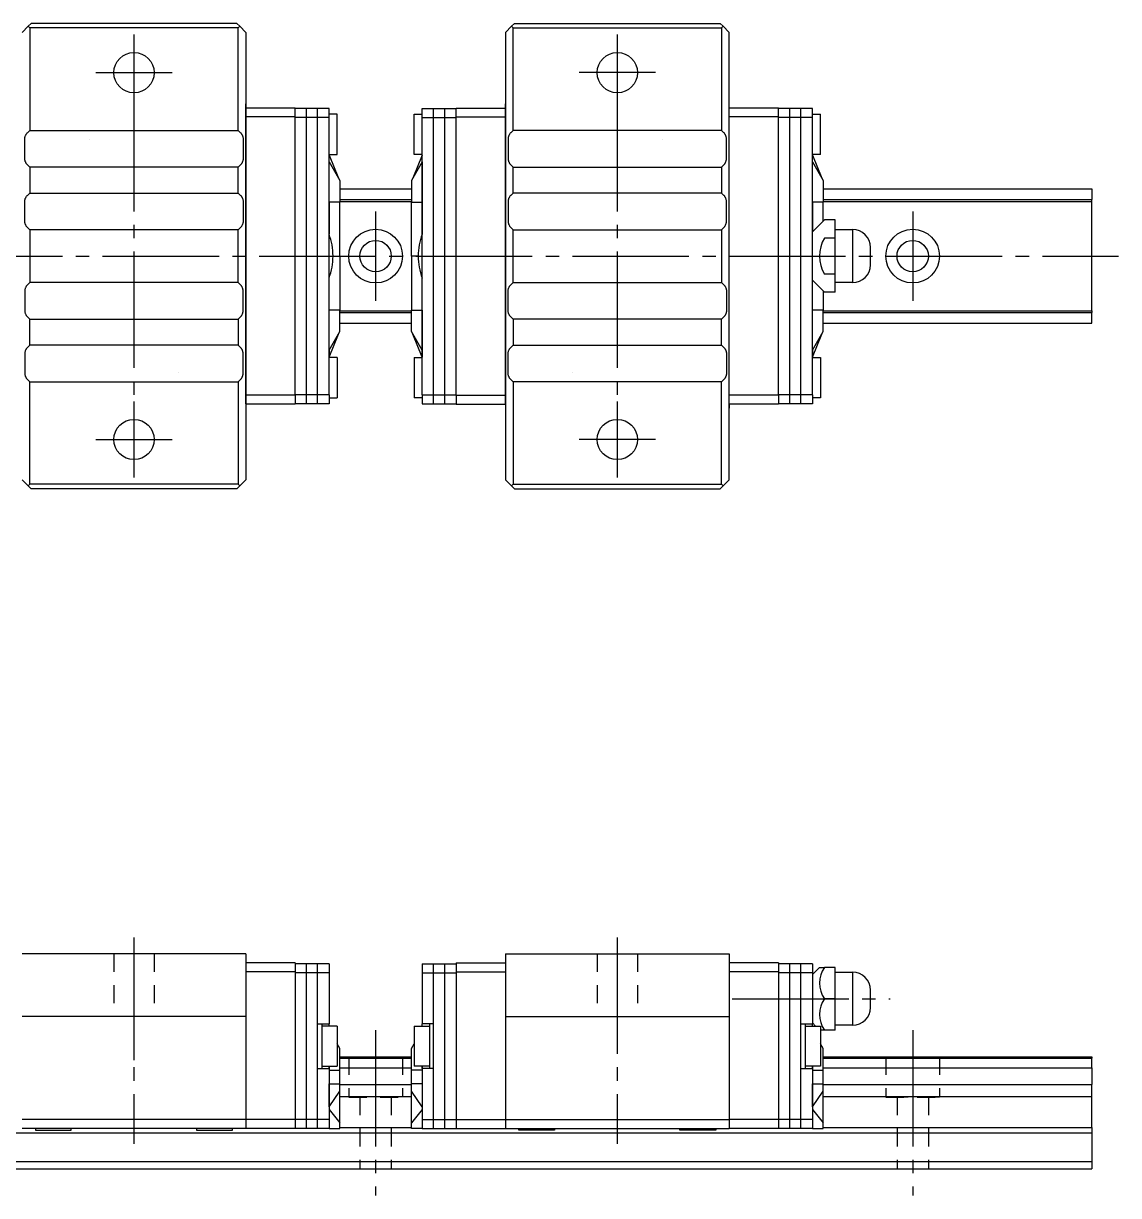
# Model space of a CAD drawing. Extents: x 212 to 455, y 310 to 465.
# Drawn here: x 332.9 to 455.2, y 334 to 465 of the extents above; entities that cross this region are included whole.
import ezdxf

# ---------------------------------------------------------------- set-up
doc = ezdxf.new("R2010")
doc.units = 0
doc.linetypes.add('CENTER', pattern=[17.5, 13, -1.5, 1.5, -1.5])
doc.linetypes.add('DASHED', pattern=[3.5, 2, -1.5])
doc.layers.get('0').update_dxf_attribs({"linetype": 'CONTINUOUS'})
doc.layers.add('CENTER', color=1, linetype='CENTER')

msp = doc.modelspace()

# ---------------------------------------------------------------- linework, layer by layer
at = {"color": 7, "linetype": 'CONTINUOUS'}
for p, q in [((333.42, 464.68), (332.74, 464)), ((333.74, 465), (333.42, 464.68)), ((333.42, 464.68), (333.59, 464.5)), ((356.89, 464.5), (333.59, 464.5)), ((333.59, 464.5), (333.59, 453.05)), ((356.74, 465), (333.74, 465)), ((357.07, 464.68), (356.74, 465)), ((356.89, 464.5), (357.07, 464.68)), ((356.89, 453.05), (356.89, 464.5)), ((357.74, 464), (357.07, 464.68)), ((357.74, 464), (357.74, 414)), ((386.74, 464), (387.42, 464.68)), ((386.74, 464), (386.74, 414)), ((387.42, 464.68), (387.74, 465)), ((387.59, 464.5), (387.42, 464.68)), ((387.59, 464.5), (410.89, 464.5)), ((387.59, 453.05), (387.59, 464.5)), ((387.74, 465), (410.74, 465)), ((410.74, 465), (411.07, 464.68)), ((411.07, 464.68), (410.89, 464.5)), ((410.89, 464.5), (410.89, 453.05)), ((411.07, 464.68), (411.74, 464)), ((411.74, 414), (411.74, 464)), ((357.74, 455.5), (357.74, 456)), ((386.74, 455.5), (386.74, 456)), ((411.74, 455.5), (411.74, 456)), ((357.74, 455.6), (357.74, 446.8)), ((363.24, 455.55), (357.74, 455.55)), ((357.74, 422.5), (357.74, 455.5)), ((363.24, 454.55), (363.24, 455.55)), ((367.04, 455.5), (363.24, 455.5)), ((364.5, 422.5), (364.5, 455.5)), ((365.76, 422.5), (365.76, 455.5)), ((367.04, 454.5), (367.04, 455.5)), ((367.94, 454.85), (367.04, 454.85)), ((367.94, 450.35), (367.94, 454.85)), ((376.54, 454.85), (377.44, 454.85)), ((376.54, 450.35), (376.54, 454.85)), ((377.44, 454.5), (377.44, 455.5)), ((377.44, 455.5), (381.24, 455.5)), ((378.72, 422.5), (378.72, 455.5)), ((379.98, 422.5), (379.98, 455.5)), ((381.24, 455.55), (386.74, 455.55)), ((381.24, 454.55), (381.24, 455.55)), ((386.74, 455.6), (386.74, 446.8)), ((386.74, 422.5), (386.74, 455.5)), ((411.74, 446.8), (411.74, 455.6)), ((417.24, 455.55), (411.74, 455.55)), ((411.74, 422.5), (411.74, 455.5)), ((417.24, 454.55), (417.24, 455.55)), ((421.04, 455.5), (417.24, 455.5)), ((418.5, 422.5), (418.5, 455.5)), ((419.76, 422.5), (419.76, 455.5)), ((421.04, 454.5), (421.04, 455.5)), ((421.04, 454.85), (421.94, 454.85)), ((421.94, 450.35), (421.94, 454.85)), ((363.24, 454.55), (357.74, 454.55)), ((363.24, 423.45), (363.24, 454.55)), ((367.04, 454.5), (363.24, 454.5)), ((367.04, 423.5), (367.04, 454.5)), ((377.44, 423.5), (377.44, 454.5)), ((377.44, 454.5), (381.24, 454.5)), ((381.24, 423.45), (381.24, 454.55)), ((381.24, 454.55), (386.74, 454.55)), ((417.24, 454.55), (411.74, 454.55)), ((417.24, 449.65), (417.24, 454.55)), ((421.04, 454.5), (417.24, 454.5)), ((421.04, 423.5), (421.04, 454.5)), ((333.04, 452.14), (333.05, 452.19)), ((333.04, 452.09), (333.04, 452.14)), ((333.04, 449.92), (333.04, 452.09)), ((333.05, 452.23), (333.06, 452.28)), ((333.05, 452.19), (333.05, 452.23)), ((333.06, 452.28), (333.07, 452.33)), ((333.07, 452.33), (333.08, 452.38)), ((333.08, 452.38), (333.1, 452.42)), ((333.1, 452.42), (333.12, 452.47)), ((333.12, 452.47), (333.14, 452.51)), ((333.14, 452.51), (333.16, 452.56)), ((333.16, 452.56), (333.18, 452.6)), ((333.18, 452.6), (333.21, 452.64)), ((333.21, 452.64), (333.24, 452.68)), ((333.24, 452.68), (333.27, 452.72)), ((333.27, 452.72), (333.3, 452.76)), ((333.3, 452.76), (333.33, 452.79)), ((333.33, 452.79), (333.59, 453.05)), ((333.59, 453.05), (356.89, 453.05)), ((356.89, 453.05), (357.15, 452.79)), ((357.15, 452.79), (357.18, 452.76)), ((357.18, 452.76), (357.21, 452.72)), ((357.21, 452.72), (357.24, 452.68)), ((357.24, 452.68), (357.27, 452.64)), ((357.27, 452.64), (357.3, 452.6)), ((357.3, 452.6), (357.32, 452.56)), ((357.32, 452.56), (357.34, 452.51)), ((357.34, 452.51), (357.36, 452.47)), ((357.36, 452.47), (357.38, 452.42)), ((357.38, 452.42), (357.4, 452.38)), ((357.4, 452.38), (357.41, 452.33)), ((357.41, 452.33), (357.42, 452.28)), ((357.42, 452.28), (357.43, 452.23)), ((357.43, 452.23), (357.44, 452.19)), ((357.44, 452.19), (357.44, 452.14)), ((357.44, 452.14), (357.44, 452.09)), ((357.44, 452.09), (357.44, 449.92)), ((387.05, 452.19), (387.04, 452.14)), ((387.04, 452.14), (387.04, 452.09)), ((387.04, 452.09), (387.04, 449.92)), ((387.06, 452.28), (387.05, 452.23)), ((387.05, 452.23), (387.05, 452.19)), ((387.07, 452.33), (387.06, 452.28)), ((387.08, 452.38), (387.07, 452.33)), ((387.1, 452.42), (387.08, 452.38)), ((387.12, 452.47), (387.1, 452.42)), ((387.14, 452.51), (387.12, 452.47)), ((387.16, 452.56), (387.14, 452.51)), ((387.18, 452.6), (387.16, 452.56)), ((387.21, 452.64), (387.18, 452.6)), ((387.24, 452.68), (387.21, 452.64)), ((387.27, 452.72), (387.24, 452.68)), ((387.3, 452.76), (387.27, 452.72)), ((387.33, 452.79), (387.3, 452.76)), ((387.59, 453.05), (387.33, 452.79)), ((410.89, 453.05), (387.59, 453.05)), ((411.15, 452.79), (410.89, 453.05)), ((411.18, 452.76), (411.15, 452.79)), ((411.21, 452.72), (411.18, 452.76)), ((411.24, 452.68), (411.21, 452.72)), ((411.27, 452.64), (411.24, 452.68)), ((411.3, 452.6), (411.27, 452.64)), ((411.32, 452.56), (411.3, 452.6)), ((411.34, 452.51), (411.32, 452.56)), ((411.36, 452.47), (411.34, 452.51)), ((411.38, 452.42), (411.36, 452.47)), ((411.4, 452.38), (411.38, 452.42)), ((411.41, 452.33), (411.4, 452.38)), ((411.42, 452.28), (411.41, 452.33)), ((411.43, 452.23), (411.42, 452.28)), ((411.44, 452.19), (411.43, 452.23)), ((411.44, 452.14), (411.44, 452.19)), ((411.44, 452.09), (411.44, 452.14)), ((411.44, 449.92), (411.44, 452.09)), ((333.04, 449.87), (333.04, 449.92)), ((333.05, 449.82), (333.04, 449.87)), ((333.05, 449.77), (333.05, 449.82)), ((333.06, 449.72), (333.05, 449.77)), ((333.07, 449.67), (333.06, 449.72)), ((333.08, 449.63), (333.07, 449.67)), ((333.1, 449.58), (333.08, 449.63)), ((333.12, 449.53), (333.1, 449.58)), ((333.14, 449.49), (333.12, 449.53)), ((333.16, 449.44), (333.14, 449.49)), ((333.18, 449.4), (333.16, 449.44)), ((333.21, 449.36), (333.18, 449.4)), ((333.24, 449.32), (333.21, 449.36)), ((357.27, 449.36), (357.24, 449.32)), ((357.3, 449.4), (357.27, 449.36)), ((357.32, 449.44), (357.3, 449.4)), ((357.34, 449.49), (357.32, 449.44)), ((357.36, 449.53), (357.34, 449.49)), ((357.38, 449.58), (357.36, 449.53)), ((357.4, 449.63), (357.38, 449.58)), ((357.41, 449.67), (357.4, 449.63)), ((357.42, 449.72), (357.41, 449.67)), ((357.43, 449.77), (357.42, 449.72)), ((357.44, 449.82), (357.43, 449.77)), ((357.44, 449.92), (357.44, 449.87)), ((357.44, 449.87), (357.44, 449.82)), ((367.04, 450.35), (367.94, 450.35)), ((367.04, 450.29), (368.08, 447.71)), ((367.04, 449.53), (367.04, 450.29)), ((367.04, 450.29), (367.04, 450.29)), ((367.04, 449.53), (368.24, 447.43)), ((367.04, 449.53), (367.04, 449.53)), ((377.44, 449.53), (376.24, 447.43)), ((377.44, 450.29), (376.4, 447.71)), ((377.44, 450.35), (376.54, 450.35)), ((377.44, 449.53), (377.44, 450.29)), ((377.44, 450.29), (377.44, 450.29)), ((377.44, 449.53), (377.44, 449.53)), ((387.04, 449.92), (387.04, 449.87)), ((387.04, 449.87), (387.05, 449.82)), ((387.05, 449.82), (387.05, 449.77)), ((387.05, 449.77), (387.06, 449.72)), ((387.06, 449.72), (387.07, 449.67)), ((387.07, 449.67), (387.08, 449.63)), ((387.08, 449.63), (387.1, 449.58)), ((387.1, 449.58), (387.12, 449.53)), ((387.12, 449.53), (387.14, 449.49)), ((387.14, 449.49), (387.16, 449.44)), ((387.16, 449.44), (387.18, 449.4)), ((387.18, 449.4), (387.21, 449.36)), ((387.21, 449.36), (387.24, 449.32)), ((411.24, 449.32), (411.27, 449.36)), ((411.27, 449.36), (411.3, 449.4)), ((411.3, 449.4), (411.32, 449.44)), ((411.32, 449.44), (411.34, 449.49)), ((411.34, 449.49), (411.36, 449.53)), ((411.36, 449.53), (411.38, 449.58)), ((411.38, 449.58), (411.4, 449.63)), ((411.4, 449.63), (411.41, 449.67)), ((411.41, 449.67), (411.42, 449.72)), ((411.42, 449.72), (411.43, 449.77)), ((411.43, 449.77), (411.44, 449.82)), ((411.44, 449.87), (411.44, 449.92)), ((411.44, 449.82), (411.44, 449.87)), ((417.24, 448.47), (417.24, 449.65)), ((417.24, 448.47), (417.24, 449.65)), ((421.94, 450.35), (421.04, 450.35)), ((421.04, 450.29), (422.08, 447.71)), ((421.04, 450.29), (422.08, 447.71)), ((421.04, 450.29), (421.04, 450.29)), ((421.04, 449.53), (421.04, 450.29)), ((421.04, 449.53), (421.04, 450.29)), ((421.04, 450.29), (421.04, 450.29)), ((421.04, 449.53), (422.24, 447.43)), ((421.04, 449.53), (422.24, 447.43)), ((421.04, 449.53), (421.04, 449.53)), ((421.04, 449.53), (421.04, 449.53)), ((333.27, 449.28), (333.24, 449.32)), ((333.3, 449.24), (333.27, 449.28)), ((333.33, 449.21), (333.3, 449.24)), ((333.59, 448.95), (333.33, 449.21)), ((333.59, 448.95), (333.59, 446.05)), ((356.89, 448.95), (333.59, 448.95)), ((357.15, 449.21), (356.89, 448.95)), ((356.89, 446.05), (356.89, 448.95)), ((357.18, 449.24), (357.15, 449.21)), ((357.21, 449.28), (357.18, 449.24)), ((357.24, 449.32), (357.21, 449.28)), ((387.24, 449.32), (387.27, 449.28)), ((387.27, 449.28), (387.3, 449.24)), ((387.3, 449.24), (387.33, 449.21)), ((387.33, 449.21), (387.59, 448.95)), ((387.59, 448.95), (410.89, 448.95)), ((387.59, 446.05), (387.59, 448.95)), ((410.89, 448.95), (411.15, 449.21)), ((410.89, 448.95), (410.89, 446.05)), ((411.15, 449.21), (411.18, 449.24)), ((411.18, 449.24), (411.21, 449.28)), ((411.21, 449.28), (411.24, 449.32)), ((417.24, 423.45), (417.24, 448.47)), ((357.74, 446.8), (357.74, 422.4)), ((368.24, 447.43), (368.24, 445.03)), ((376.24, 447.43), (376.24, 445.03)), ((386.74, 446.8), (386.74, 422.4)), ((411.74, 431.2), (411.74, 446.8)), ((422.24, 447.43), (422.24, 445.03)), ((422.24, 447.43), (422.24, 445.03)), ((333.08, 445.38), (333.1, 445.42)), ((333.1, 445.42), (333.12, 445.47)), ((333.12, 445.47), (333.14, 445.51)), ((333.14, 445.51), (333.16, 445.56)), ((333.16, 445.56), (333.18, 445.6)), ((333.18, 445.6), (333.21, 445.64)), ((333.21, 445.64), (333.24, 445.68)), ((333.24, 445.68), (333.27, 445.72)), ((333.27, 445.72), (333.3, 445.76)), ((333.3, 445.76), (333.33, 445.79)), ((333.33, 445.79), (333.59, 446.05)), ((333.59, 446.05), (356.89, 446.05)), ((356.89, 446.05), (357.15, 445.79)), ((357.15, 445.79), (357.18, 445.76)), ((357.18, 445.76), (357.21, 445.72)), ((357.21, 445.72), (357.24, 445.68)), ((357.24, 445.68), (357.27, 445.64)), ((357.27, 445.64), (357.3, 445.6)), ((357.3, 445.6), (357.32, 445.56)), ((357.32, 445.56), (357.34, 445.51)), ((357.34, 445.51), (357.36, 445.47)), ((357.36, 445.47), (357.38, 445.42)), ((357.38, 445.42), (357.4, 445.38)), ((368.24, 446.5), (376.24, 446.5)), ((387.1, 445.42), (387.08, 445.38)), ((387.12, 445.47), (387.1, 445.42)), ((387.14, 445.51), (387.12, 445.47)), ((387.16, 445.56), (387.14, 445.51)), ((387.18, 445.6), (387.16, 445.56)), ((387.21, 445.64), (387.18, 445.6)), ((387.24, 445.68), (387.21, 445.64)), ((387.27, 445.72), (387.24, 445.68)), ((387.3, 445.76), (387.27, 445.72)), ((387.33, 445.79), (387.3, 445.76)), ((387.59, 446.05), (387.33, 445.79)), ((410.89, 446.05), (387.59, 446.05)), ((411.15, 445.79), (410.89, 446.05)), ((411.18, 445.76), (411.15, 445.79)), ((411.21, 445.72), (411.18, 445.76)), ((411.24, 445.68), (411.21, 445.72)), ((411.27, 445.64), (411.24, 445.68)), ((411.3, 445.6), (411.27, 445.64)), ((411.32, 445.56), (411.3, 445.6)), ((411.34, 445.51), (411.32, 445.56)), ((411.36, 445.47), (411.34, 445.51)), ((411.38, 445.42), (411.36, 445.47)), ((411.4, 445.38), (411.38, 445.42)), ((422.24, 446.5), (452.24, 446.5)), ((452.24, 446.5), (452.24, 445.33)), ((333.04, 445.14), (333.05, 445.19)), ((333.04, 445.09), (333.04, 445.14)), ((333.04, 442.92), (333.04, 445.09)), ((333.05, 445.23), (333.06, 445.28)), ((333.05, 445.19), (333.05, 445.23)), ((333.06, 445.28), (333.07, 445.33)), ((333.07, 445.33), (333.08, 445.38)), ((357.4, 445.38), (357.41, 445.33)), ((357.41, 445.33), (357.42, 445.28)), ((357.42, 445.28), (357.43, 445.23)), ((357.43, 445.23), (357.44, 445.19)), ((357.44, 445.19), (357.44, 445.14)), ((357.44, 445.14), (357.44, 445.09)), ((357.44, 445.09), (357.44, 442.92)), ((368.24, 445.03), (367.04, 445.03)), ((367.04, 445.03), (367.04, 442.5)), ((367.04, 445.03), (367.04, 445.03)), ((368.24, 445.33), (376.24, 445.33)), ((368.24, 445.1), (376.24, 445.1)), ((368.24, 439), (368.24, 445.03)), ((376.24, 445.03), (377.44, 445.03)), ((376.24, 439), (376.24, 445.03)), ((377.44, 445.03), (377.44, 442.5)), ((377.44, 445.03), (377.44, 445.03)), ((387.05, 445.19), (387.04, 445.14)), ((387.04, 445.14), (387.04, 445.09)), ((387.04, 445.09), (387.04, 442.92)), ((387.06, 445.28), (387.05, 445.23)), ((387.05, 445.23), (387.05, 445.19)), ((387.07, 445.33), (387.06, 445.28)), ((387.08, 445.38), (387.07, 445.33)), ((411.41, 445.33), (411.4, 445.38)), ((411.42, 445.28), (411.41, 445.33)), ((411.43, 445.23), (411.42, 445.28)), ((411.44, 445.19), (411.43, 445.23)), ((411.44, 445.14), (411.44, 445.19)), ((411.44, 445.09), (411.44, 445.14)), ((411.44, 442.92), (411.44, 445.09)), ((421.04, 445.03), (421.04, 445.03)), ((421.04, 445.03), (421.04, 442.5)), ((422.24, 445.03), (421.04, 445.03)), ((421.04, 445.03), (421.04, 442.5)), ((422.24, 445.03), (421.04, 445.03)), ((421.04, 445.03), (421.04, 445.03)), ((422.24, 445.33), (452.24, 445.33)), ((422.24, 445.1), (452.24, 445.1)), ((422.24, 442.9), (422.24, 445.03)), ((422.24, 442.9), (422.24, 445.03)), ((452.24, 445.1), (452.24, 445.33)), ((452.24, 432.9), (452.24, 445.1)), ((333.04, 442.87), (333.04, 442.92)), ((333.05, 442.82), (333.04, 442.87)), ((333.05, 442.77), (333.05, 442.82)), ((357.44, 442.82), (357.43, 442.77)), ((357.44, 442.92), (357.44, 442.87)), ((357.44, 442.87), (357.44, 442.82)), ((387.04, 442.92), (387.04, 442.87)), ((387.04, 442.87), (387.05, 442.82)), ((387.05, 442.82), (387.05, 442.77)), ((411.43, 442.77), (411.44, 442.82)), ((411.44, 442.87), (411.44, 442.92)), ((411.44, 442.82), (411.44, 442.87)), ((421.04, 441.7), (422.38, 443.04)), ((423.59, 443.04), (422.38, 443.04)), ((423.59, 441.02), (423.59, 443.04)), ((333.06, 442.72), (333.05, 442.77)), ((333.07, 442.67), (333.06, 442.72)), ((333.08, 442.63), (333.07, 442.67)), ((333.1, 442.58), (333.08, 442.63)), ((333.12, 442.53), (333.1, 442.58)), ((333.14, 442.49), (333.12, 442.53)), ((333.16, 442.44), (333.14, 442.49)), ((333.18, 442.4), (333.16, 442.44)), ((333.21, 442.36), (333.18, 442.4)), ((333.24, 442.32), (333.21, 442.36)), ((333.27, 442.28), (333.24, 442.32)), ((333.3, 442.24), (333.27, 442.28)), ((333.33, 442.21), (333.3, 442.24)), ((333.59, 441.95), (333.33, 442.21)), ((356.89, 441.95), (333.59, 441.95)), ((333.59, 441.95), (333.59, 436.05)), ((357.15, 442.21), (356.89, 441.95)), ((356.89, 436.05), (356.89, 441.95)), ((357.18, 442.24), (357.15, 442.21)), ((357.21, 442.28), (357.18, 442.24)), ((357.24, 442.32), (357.21, 442.28)), ((357.27, 442.36), (357.24, 442.32)), ((357.3, 442.4), (357.27, 442.36)), ((357.32, 442.44), (357.3, 442.4)), ((357.34, 442.49), (357.32, 442.44)), ((357.36, 442.53), (357.34, 442.49)), ((357.38, 442.58), (357.36, 442.53)), ((357.4, 442.63), (357.38, 442.58)), ((357.41, 442.67), (357.4, 442.63)), ((357.42, 442.72), (357.41, 442.67)), ((357.43, 442.77), (357.42, 442.72)), ((367.04, 442.5), (367.04, 441.46)), ((377.44, 442.5), (377.44, 441.46)), ((387.05, 442.77), (387.06, 442.72)), ((387.06, 442.72), (387.07, 442.67)), ((387.07, 442.67), (387.08, 442.63)), ((387.08, 442.63), (387.1, 442.58)), ((387.1, 442.58), (387.12, 442.53)), ((387.12, 442.53), (387.14, 442.49)), ((387.14, 442.49), (387.16, 442.44)), ((387.16, 442.44), (387.18, 442.4)), ((387.18, 442.4), (387.21, 442.36)), ((387.21, 442.36), (387.24, 442.32)), ((387.24, 442.32), (387.27, 442.28)), ((387.27, 442.28), (387.3, 442.24)), ((387.3, 442.24), (387.33, 442.21)), ((387.33, 442.21), (387.59, 441.95)), ((387.59, 441.95), (410.89, 441.95)), ((387.59, 436.05), (387.59, 441.95)), ((410.89, 441.95), (411.15, 442.21)), ((410.89, 441.95), (410.89, 436.05)), ((411.15, 442.21), (411.18, 442.24)), ((411.18, 442.24), (411.21, 442.28)), ((411.21, 442.28), (411.24, 442.32)), ((411.24, 442.32), (411.27, 442.36)), ((411.27, 442.36), (411.3, 442.4)), ((411.3, 442.4), (411.32, 442.44)), ((411.32, 442.44), (411.34, 442.49)), ((411.34, 442.49), (411.36, 442.53)), ((411.36, 442.53), (411.38, 442.58)), ((411.38, 442.58), (411.4, 442.63)), ((411.4, 442.63), (411.41, 442.67)), ((411.41, 442.67), (411.42, 442.72)), ((411.42, 442.72), (411.43, 442.77)), ((421.04, 442.5), (421.04, 441.7)), ((421.04, 442.5), (421.04, 441.7)), ((423.59, 441.97), (425.52, 441.97)), ((425.52, 441.97), (425.52, 436.03)), ((333.59, 441.04), (333.59, 436.96)), ((356.89, 436.96), (356.89, 441.04)), ((367.04, 441.46), (367.04, 441.46)), ((377.44, 441.46), (377.44, 441.46)), ((387.59, 436.96), (387.59, 441.04)), ((410.89, 441.04), (410.89, 436.96)), ((423.59, 441.02), (422.38, 441.02)), ((423.59, 436.98), (423.59, 441.02)), ((367.49, 439), (368.24, 439)), ((368.24, 439), (368.24, 432.97)), ((376.24, 439), (376.24, 432.97)), ((377, 439), (376.24, 439)), ((427.52, 438.03), (427.52, 439.97)), ((367.04, 435.51), (367.04, 436.55)), ((367.04, 436.55), (367.04, 436.55)), ((377.44, 435.51), (377.44, 436.55)), ((377.44, 436.55), (377.44, 436.55)), ((421.04, 435.51), (421.04, 436.3)), ((422.38, 434.96), (421.04, 436.3)), ((423.59, 436.98), (422.38, 436.98)), ((423.59, 434.96), (423.59, 436.98)), ((333.05, 435.19), (333.04, 435.14)), ((333.04, 435.14), (333.04, 435.09)), ((333.04, 435.09), (333.04, 432.92)), ((333.06, 435.28), (333.05, 435.23)), ((333.05, 435.23), (333.05, 435.19)), ((333.07, 435.33), (333.06, 435.28)), ((333.08, 435.38), (333.07, 435.33)), ((333.1, 435.42), (333.08, 435.38)), ((333.12, 435.47), (333.1, 435.42)), ((333.14, 435.51), (333.12, 435.47)), ((333.16, 435.56), (333.14, 435.51)), ((333.18, 435.6), (333.16, 435.56)), ((333.21, 435.64), (333.18, 435.6)), ((333.24, 435.68), (333.21, 435.64)), ((333.27, 435.72), (333.24, 435.68)), ((333.3, 435.76), (333.27, 435.72)), ((333.33, 435.79), (333.3, 435.76)), ((333.59, 436.05), (333.33, 435.79)), ((356.89, 436.05), (333.59, 436.05)), ((357.15, 435.79), (356.89, 436.05)), ((357.18, 435.76), (357.15, 435.79)), ((357.21, 435.72), (357.18, 435.76)), ((357.24, 435.68), (357.21, 435.72)), ((357.27, 435.64), (357.24, 435.68)), ((357.3, 435.6), (357.27, 435.64)), ((357.32, 435.56), (357.3, 435.6)), ((357.34, 435.51), (357.32, 435.56)), ((357.36, 435.47), (357.34, 435.51)), ((357.38, 435.42), (357.36, 435.47)), ((357.4, 435.38), (357.38, 435.42)), ((357.41, 435.33), (357.4, 435.38)), ((357.42, 435.28), (357.41, 435.33)), ((357.43, 435.23), (357.42, 435.28)), ((357.44, 435.19), (357.43, 435.23)), ((357.44, 435.14), (357.44, 435.19)), ((357.44, 435.09), (357.44, 435.14)), ((357.44, 432.92), (357.44, 435.09)), ((367.04, 432.97), (367.04, 435.51)), ((377.44, 432.97), (377.44, 435.51)), ((387.04, 435.14), (387.05, 435.19)), ((387.04, 435.09), (387.04, 435.14)), ((387.04, 432.92), (387.04, 435.09)), ((387.05, 435.23), (387.06, 435.28)), ((387.05, 435.19), (387.05, 435.23)), ((387.06, 435.28), (387.07, 435.33)), ((387.07, 435.33), (387.08, 435.38)), ((387.08, 435.38), (387.1, 435.42)), ((387.1, 435.42), (387.12, 435.47)), ((387.12, 435.47), (387.14, 435.51)), ((387.14, 435.51), (387.16, 435.56)), ((387.16, 435.56), (387.18, 435.6)), ((387.18, 435.6), (387.21, 435.64)), ((387.21, 435.64), (387.24, 435.68)), ((387.24, 435.68), (387.27, 435.72)), ((387.27, 435.72), (387.3, 435.76)), ((387.3, 435.76), (387.33, 435.79)), ((387.33, 435.79), (387.59, 436.05)), ((387.59, 436.05), (410.89, 436.05)), ((410.89, 436.05), (411.15, 435.79)), ((411.15, 435.79), (411.18, 435.76)), ((411.18, 435.76), (411.21, 435.72)), ((411.21, 435.72), (411.24, 435.68)), ((411.24, 435.68), (411.27, 435.64)), ((411.27, 435.64), (411.3, 435.6)), ((411.3, 435.6), (411.32, 435.56)), ((411.32, 435.56), (411.34, 435.51)), ((411.34, 435.51), (411.36, 435.47)), ((411.36, 435.47), (411.38, 435.42)), ((411.38, 435.42), (411.4, 435.38)), ((411.4, 435.38), (411.41, 435.33)), ((411.41, 435.33), (411.42, 435.28)), ((411.42, 435.28), (411.43, 435.23)), ((411.43, 435.23), (411.44, 435.19)), ((411.44, 435.19), (411.44, 435.14)), ((411.44, 435.14), (411.44, 435.09)), ((411.44, 435.09), (411.44, 432.92)), ((421.04, 432.97), (421.04, 435.51)), ((422.24, 435.1), (422.24, 432.97)), ((423.59, 434.96), (422.38, 434.96)), ((425.52, 436.03), (423.59, 436.03)), ((333.04, 432.92), (333.04, 432.87)), ((333.04, 432.87), (333.05, 432.82)), ((333.05, 432.82), (333.05, 432.77)), ((333.05, 432.77), (333.06, 432.72)), ((333.06, 432.72), (333.07, 432.67)), ((333.07, 432.67), (333.08, 432.63)), ((333.08, 432.63), (333.1, 432.58)), ((333.1, 432.58), (333.12, 432.53)), ((333.12, 432.53), (333.14, 432.49)), ((333.14, 432.49), (333.16, 432.44)), ((333.16, 432.44), (333.18, 432.4)), ((333.18, 432.4), (333.21, 432.36)), ((333.21, 432.36), (333.24, 432.32)), ((333.24, 432.32), (333.27, 432.28)), ((357.21, 432.28), (357.24, 432.32)), ((357.24, 432.32), (357.27, 432.36)), ((357.27, 432.36), (357.3, 432.4)), ((357.3, 432.4), (357.32, 432.44)), ((357.32, 432.44), (357.34, 432.49)), ((357.34, 432.49), (357.36, 432.53)), ((357.36, 432.53), (357.38, 432.58)), ((357.38, 432.58), (357.4, 432.63)), ((357.4, 432.63), (357.41, 432.67)), ((357.41, 432.67), (357.42, 432.72)), ((357.42, 432.72), (357.43, 432.77)), ((357.43, 432.77), (357.44, 432.82)), ((357.44, 432.87), (357.44, 432.92)), ((357.44, 432.82), (357.44, 432.87)), ((368.24, 432.97), (367.04, 432.97)), ((367.04, 432.97), (367.04, 432.97)), ((368.24, 430.57), (368.24, 432.97)), ((368.24, 432.9), (376.24, 432.9)), ((368.24, 432.68), (376.24, 432.68)), ((376.24, 432.97), (377.44, 432.97)), ((376.24, 430.57), (376.24, 432.97)), ((377.44, 432.97), (377.44, 432.97)), ((387.04, 432.87), (387.04, 432.92)), ((387.05, 432.82), (387.04, 432.87)), ((387.05, 432.77), (387.05, 432.82)), ((387.06, 432.72), (387.05, 432.77)), ((387.07, 432.67), (387.06, 432.72)), ((387.08, 432.63), (387.07, 432.67)), ((387.1, 432.58), (387.08, 432.63)), ((387.12, 432.53), (387.1, 432.58)), ((387.14, 432.49), (387.12, 432.53)), ((387.16, 432.44), (387.14, 432.49)), ((387.18, 432.4), (387.16, 432.44)), ((387.21, 432.36), (387.18, 432.4)), ((387.24, 432.32), (387.21, 432.36)), ((387.27, 432.28), (387.24, 432.32)), ((411.24, 432.32), (411.21, 432.28)), ((411.27, 432.36), (411.24, 432.32)), ((411.3, 432.4), (411.27, 432.36)), ((411.32, 432.44), (411.3, 432.4)), ((411.34, 432.49), (411.32, 432.44)), ((411.36, 432.53), (411.34, 432.49)), ((411.38, 432.58), (411.36, 432.53)), ((411.4, 432.63), (411.38, 432.58)), ((411.41, 432.67), (411.4, 432.63)), ((411.42, 432.72), (411.41, 432.67)), ((411.43, 432.77), (411.42, 432.72)), ((411.44, 432.82), (411.43, 432.77)), ((411.44, 432.92), (411.44, 432.87)), ((411.44, 432.87), (411.44, 432.82)), ((422.24, 432.97), (421.04, 432.97)), ((421.04, 432.97), (421.04, 432.97)), ((422.24, 430.57), (422.24, 432.97)), ((422.24, 432.9), (452.24, 432.9)), ((422.24, 432.68), (452.24, 432.68)), ((452.24, 432.9), (452.24, 432.68)), ((452.24, 431.5), (452.24, 432.68)), ((333.27, 432.28), (333.3, 432.24)), ((333.3, 432.24), (333.33, 432.21)), ((333.33, 432.21), (333.59, 431.95)), ((333.59, 429.05), (333.59, 431.95)), ((333.59, 431.95), (356.89, 431.95)), ((356.89, 431.95), (357.15, 432.21)), ((356.89, 431.95), (356.89, 429.05)), ((357.15, 432.21), (357.18, 432.24)), ((357.18, 432.24), (357.21, 432.28)), ((368.24, 431.5), (376.24, 431.5)), ((387.3, 432.24), (387.27, 432.28)), ((387.33, 432.21), (387.3, 432.24)), ((387.59, 431.95), (387.33, 432.21)), ((410.89, 431.95), (387.59, 431.95)), ((387.59, 431.95), (387.59, 429.05)), ((411.15, 432.21), (410.89, 431.95)), ((410.89, 429.05), (410.89, 431.95)), ((411.18, 432.24), (411.15, 432.21)), ((411.21, 432.28), (411.18, 432.24)), ((411.74, 422.4), (411.74, 431.2)), ((422.24, 431.5), (452.24, 431.5)), ((367.04, 428.47), (368.24, 430.57)), ((367.04, 427.72), (368.08, 430.29)), ((377.44, 428.47), (376.24, 430.57)), ((377.44, 427.72), (376.4, 430.29)), ((421.04, 428.47), (422.24, 430.57)), ((421.04, 427.72), (422.08, 430.29)), ((333.08, 428.38), (333.07, 428.33)), ((333.1, 428.42), (333.08, 428.38)), ((333.12, 428.47), (333.1, 428.42)), ((333.14, 428.51), (333.12, 428.47)), ((333.16, 428.56), (333.14, 428.51)), ((333.18, 428.6), (333.16, 428.56)), ((333.21, 428.64), (333.18, 428.6)), ((333.24, 428.68), (333.21, 428.64)), ((333.27, 428.72), (333.24, 428.68)), ((333.3, 428.76), (333.27, 428.72)), ((333.33, 428.79), (333.3, 428.76)), ((333.59, 429.05), (333.33, 428.79)), ((356.89, 429.05), (333.59, 429.05)), ((357.15, 428.79), (356.89, 429.05)), ((357.18, 428.76), (357.15, 428.79)), ((357.21, 428.72), (357.18, 428.76)), ((357.24, 428.68), (357.21, 428.72)), ((357.27, 428.64), (357.24, 428.68)), ((357.3, 428.6), (357.27, 428.64)), ((357.32, 428.56), (357.3, 428.6)), ((357.34, 428.51), (357.32, 428.56)), ((357.36, 428.47), (357.34, 428.51)), ((357.38, 428.42), (357.36, 428.47)), ((357.4, 428.38), (357.38, 428.42)), ((357.41, 428.33), (357.4, 428.38)), ((367.04, 428.47), (367.04, 427.72)), ((367.04, 428.47), (367.04, 428.47)), ((377.44, 428.47), (377.44, 427.72)), ((377.44, 428.47), (377.44, 428.47)), ((387.07, 428.33), (387.08, 428.38)), ((387.08, 428.38), (387.1, 428.42)), ((387.1, 428.42), (387.12, 428.47)), ((387.12, 428.47), (387.14, 428.51)), ((387.14, 428.51), (387.16, 428.56)), ((387.16, 428.56), (387.18, 428.6)), ((387.18, 428.6), (387.21, 428.64)), ((387.21, 428.64), (387.24, 428.68)), ((387.24, 428.68), (387.27, 428.72)), ((387.27, 428.72), (387.3, 428.76)), ((387.3, 428.76), (387.33, 428.79)), ((387.33, 428.79), (387.59, 429.05)), ((387.59, 429.05), (410.89, 429.05)), ((410.89, 429.05), (411.15, 428.79)), ((411.15, 428.79), (411.18, 428.76)), ((411.18, 428.76), (411.21, 428.72)), ((411.21, 428.72), (411.24, 428.68)), ((411.24, 428.68), (411.27, 428.64)), ((411.27, 428.64), (411.3, 428.6)), ((411.3, 428.6), (411.32, 428.56)), ((411.32, 428.56), (411.34, 428.51)), ((411.34, 428.51), (411.36, 428.47)), ((411.36, 428.47), (411.38, 428.42)), ((411.38, 428.42), (411.4, 428.38)), ((411.4, 428.38), (411.41, 428.33)), ((421.04, 428.47), (421.04, 427.72)), ((421.04, 428.47), (421.04, 428.47)), ((333.05, 428.19), (333.04, 428.14)), ((333.04, 428.14), (333.04, 428.09)), ((333.04, 428.09), (333.04, 425.92)), ((333.06, 428.28), (333.05, 428.23)), ((333.05, 428.23), (333.05, 428.19)), ((333.07, 428.33), (333.06, 428.28)), ((357.42, 428.28), (357.41, 428.33)), ((357.43, 428.23), (357.42, 428.28)), ((357.44, 428.19), (357.43, 428.23)), ((357.44, 428.14), (357.44, 428.19)), ((357.44, 428.09), (357.44, 428.14)), ((357.44, 425.92), (357.44, 428.09)), ((367.04, 427.72), (367.04, 427.72)), ((367.94, 427.65), (367.04, 427.65)), ((367.94, 427.65), (367.94, 423.15)), ((376.54, 427.65), (376.54, 423.15)), ((376.54, 427.65), (377.44, 427.65)), ((377.44, 427.72), (377.44, 427.72)), ((387.04, 428.14), (387.05, 428.19)), ((387.04, 428.09), (387.04, 428.14)), ((387.04, 425.92), (387.04, 428.09)), ((387.05, 428.23), (387.06, 428.28)), ((387.05, 428.19), (387.05, 428.23)), ((387.06, 428.28), (387.07, 428.33)), ((411.41, 428.33), (411.42, 428.28)), ((411.42, 428.28), (411.43, 428.23)), ((411.43, 428.23), (411.44, 428.19)), ((411.44, 428.19), (411.44, 428.14)), ((411.44, 428.14), (411.44, 428.09)), ((411.44, 428.09), (411.44, 425.92)), ((421.04, 427.72), (421.04, 427.72)), ((421.04, 427.65), (421.94, 427.65)), ((421.94, 427.65), (421.94, 423.15)), ((333.04, 425.92), (333.04, 425.87)), ((333.04, 425.87), (333.05, 425.82)), ((333.05, 425.82), (333.05, 425.77)), ((333.05, 425.77), (333.06, 425.72)), ((357.42, 425.72), (357.43, 425.77)), ((357.43, 425.77), (357.44, 425.82)), ((357.44, 425.87), (357.44, 425.92)), ((357.44, 425.82), (357.44, 425.87)), ((387.04, 425.87), (387.04, 425.92)), ((387.05, 425.82), (387.04, 425.87)), ((387.05, 425.77), (387.05, 425.82)), ((387.06, 425.72), (387.05, 425.77)), ((411.43, 425.77), (411.42, 425.72)), ((411.44, 425.82), (411.43, 425.77)), ((411.44, 425.92), (411.44, 425.87)), ((411.44, 425.87), (411.44, 425.82)), ((333.06, 425.72), (333.07, 425.67)), ((333.07, 425.67), (333.08, 425.63)), ((333.08, 425.63), (333.1, 425.58)), ((333.1, 425.58), (333.12, 425.53)), ((333.12, 425.53), (333.14, 425.49)), ((333.14, 425.49), (333.16, 425.44)), ((333.16, 425.44), (333.18, 425.4)), ((333.18, 425.4), (333.21, 425.36)), ((333.21, 425.36), (333.24, 425.32)), ((333.24, 425.32), (333.27, 425.28)), ((333.27, 425.28), (333.3, 425.24)), ((333.3, 425.24), (333.33, 425.21)), ((333.33, 425.21), (333.59, 424.95)), ((333.59, 424.95), (356.89, 424.95)), ((333.59, 413.5), (333.59, 424.95)), ((356.89, 424.95), (357.15, 425.21)), ((356.89, 424.95), (356.89, 413.5)), ((357.15, 425.21), (357.18, 425.24)), ((357.18, 425.24), (357.21, 425.28)), ((357.21, 425.28), (357.24, 425.32)), ((357.24, 425.32), (357.27, 425.36)), ((357.27, 425.36), (357.3, 425.4)), ((357.3, 425.4), (357.32, 425.44)), ((357.32, 425.44), (357.34, 425.49)), ((357.34, 425.49), (357.36, 425.53)), ((357.36, 425.53), (357.38, 425.58)), ((357.38, 425.58), (357.4, 425.63)), ((357.4, 425.63), (357.41, 425.67)), ((357.41, 425.67), (357.42, 425.72)), ((387.07, 425.67), (387.06, 425.72)), ((387.08, 425.63), (387.07, 425.67)), ((387.1, 425.58), (387.08, 425.63)), ((387.12, 425.53), (387.1, 425.58)), ((387.14, 425.49), (387.12, 425.53)), ((387.16, 425.44), (387.14, 425.49)), ((387.18, 425.4), (387.16, 425.44)), ((387.21, 425.36), (387.18, 425.4)), ((387.24, 425.32), (387.21, 425.36)), ((387.27, 425.28), (387.24, 425.32)), ((387.3, 425.24), (387.27, 425.28)), ((387.33, 425.21), (387.3, 425.24)), ((387.59, 424.95), (387.33, 425.21)), ((410.89, 424.95), (387.59, 424.95)), ((387.59, 424.95), (387.59, 413.5)), ((411.15, 425.21), (410.89, 424.95)), ((410.89, 413.5), (410.89, 424.95)), ((411.18, 425.24), (411.15, 425.21)), ((411.21, 425.28), (411.18, 425.24)), ((411.24, 425.32), (411.21, 425.28)), ((411.27, 425.36), (411.24, 425.32)), ((411.3, 425.4), (411.27, 425.36)), ((411.32, 425.44), (411.3, 425.4)), ((411.34, 425.49), (411.32, 425.44)), ((411.36, 425.53), (411.34, 425.49)), ((411.38, 425.58), (411.36, 425.53)), ((411.4, 425.63), (411.38, 425.58)), ((411.41, 425.67), (411.4, 425.63)), ((411.42, 425.72), (411.41, 425.67)), ((363.24, 423.45), (357.74, 423.45)), ((367.04, 423.5), (363.24, 423.5)), ((363.24, 423.45), (363.24, 422.45)), ((367.04, 423.5), (367.04, 422.5)), ((367.04, 423.15), (367.94, 423.15)), ((377.44, 423.15), (376.54, 423.15)), ((377.44, 423.5), (377.44, 422.5)), ((377.44, 423.5), (381.24, 423.5)), ((381.24, 423.45), (386.74, 423.45)), ((381.24, 423.45), (381.24, 422.45)), ((417.24, 423.45), (411.74, 423.45)), ((421.04, 423.5), (417.24, 423.5)), ((417.24, 423.45), (417.24, 422.45)), ((421.04, 423.5), (421.04, 422.5)), ((421.94, 423.15), (421.04, 423.15)), ((357.74, 422.5), (357.74, 422)), ((363.24, 422.45), (357.74, 422.45)), ((367.04, 422.5), (363.24, 422.5)), ((377.44, 422.5), (381.24, 422.5)), ((381.24, 422.45), (386.74, 422.45)), ((386.74, 422.5), (386.74, 422)), ((411.74, 422.5), (411.74, 422)), ((417.24, 422.45), (411.74, 422.45)), ((421.04, 422.5), (417.24, 422.5)), ((332.74, 414), (333.42, 413.33)), ((357.07, 413.33), (357.74, 414)), ((387.42, 413.33), (386.74, 414)), ((411.74, 414), (411.07, 413.33)), ((333.42, 413.33), (333.59, 413.5)), ((333.42, 413.33), (333.74, 413)), ((356.89, 413.5), (333.59, 413.5)), ((356.74, 413), (333.74, 413)), ((356.74, 413), (357.07, 413.33)), ((356.89, 413.5), (357.07, 413.33)), ((387.59, 413.5), (387.42, 413.33)), ((387.74, 413), (387.42, 413.33)), ((387.59, 413.5), (410.89, 413.5)), ((387.74, 413), (410.74, 413)), ((411.07, 413.33), (410.74, 413)), ((411.07, 413.33), (410.89, 413.5)), ((357.74, 361), (332.74, 361)), ((357.74, 361), (357.74, 360.5)), ((357.74, 360.5), (357.74, 354)), ((386.74, 361), (411.74, 361)), ((386.74, 361), (386.74, 360.5)), ((386.74, 360.5), (386.74, 354)), ((411.74, 361), (411.74, 360.5)), ((411.74, 360.5), (411.74, 354)), ((363.24, 360), (357.74, 360)), ((363.24, 359), (357.74, 359)), ((363.24, 360), (363.24, 359)), ((367.04, 359.9), (363.24, 359.9)), ((363.24, 359), (363.24, 342.5)), ((364.5, 341.5), (364.5, 359.9)), ((365.76, 341.5), (365.76, 359.9)), ((367.04, 359.9), (367.04, 358.9)), ((377.44, 359.9), (377.44, 358.9)), ((377.44, 359.9), (381.24, 359.9)), ((378.72, 341.5), (378.72, 359.9)), ((379.98, 341.5), (379.98, 359.9)), ((381.24, 360), (386.74, 360)), ((381.24, 360), (381.24, 359)), ((381.24, 359), (381.24, 342.5)), ((381.24, 359), (386.74, 359)), ((417.24, 360), (411.74, 360)), ((417.24, 359), (411.74, 359)), ((417.24, 360), (417.24, 359)), ((421.04, 359.9), (417.24, 359.9)), ((417.24, 359), (417.24, 342.5)), ((418.5, 341.5), (418.5, 359.9)), ((419.76, 341.5), (419.76, 359.9)), ((421.04, 359.9), (421.04, 358.9)), ((421.04, 358.7), (421.84, 359.5)), ((421.84, 359.5), (422.38, 359.5)), ((423.59, 359.5), (422.38, 359.5)), ((423.59, 356), (423.59, 359.5)), ((423.59, 358.97), (425.52, 358.97)), ((425.52, 358.97), (425.52, 356)), ((367.04, 358.9), (363.24, 358.9)), ((367.04, 358.9), (367.04, 353.2)), ((377.44, 358.9), (377.44, 353.2)), ((377.44, 358.9), (381.24, 358.9)), ((421.04, 358.9), (417.24, 358.9)), ((421.04, 358.9), (421.04, 353.2)), ((427.52, 356), (427.52, 356.97)), ((423.59, 356), (422.38, 356)), ((423.59, 352.5), (423.59, 356)), ((425.52, 356), (425.52, 353.03)), ((427.52, 355.03), (427.52, 356)), ((357.74, 354), (332.74, 354)), ((357.74, 354), (357.74, 342.5)), ((386.74, 354), (386.74, 342.5)), ((386.74, 354), (411.74, 354)), ((411.74, 354), (411.74, 342.5)), ((365.76, 353.2), (367.04, 353.2)), ((366.24, 353.2), (366.24, 348.2)), ((367.94, 352.95), (366.24, 352.95)), ((367.04, 352.95), (367.04, 353.2)), ((367.94, 352.95), (367.94, 348.45)), ((376.54, 352.95), (376.54, 348.45)), ((376.54, 352.95), (378.24, 352.95)), ((377.44, 352.95), (377.44, 353.2)), ((378.72, 353.2), (377.44, 353.2)), ((378.24, 353.2), (378.24, 348.2)), ((419.76, 353.2), (421.04, 353.2)), ((420.24, 353.2), (420.24, 348.2)), ((420.24, 352.95), (421.94, 352.95)), ((421.39, 352.95), (421.04, 353.3)), ((421.04, 352.95), (421.04, 353.2)), ((421.94, 352.95), (421.94, 348.45)), ((422.38, 352.5), (421.94, 352.5)), ((423.59, 352.5), (422.38, 352.5)), ((425.52, 353.03), (423.59, 353.03)), ((368.24, 350.43), (367.94, 350.96)), ((368.24, 348.03), (368.24, 350.43)), ((376.24, 350.43), (376.54, 350.96)), ((376.24, 348.03), (376.24, 350.43)), ((422.24, 350.43), (421.94, 350.96)), ((422.24, 348.03), (422.24, 350.43)), ((368.24, 349.5), (376.24, 349.5)), ((368.24, 349.37), (376.24, 349.37)), ((422.24, 349.5), (452.24, 349.5)), ((422.24, 349.37), (452.24, 349.37)), ((452.24, 349.5), (452.24, 349.37)), ((452.24, 348.29), (452.24, 349.37)), ((365.76, 348.2), (367.04, 348.2)), ((366.24, 348.45), (367.94, 348.45)), ((367.04, 348.45), (367.04, 348.24)), ((367.04, 348.2), (367.04, 348.45)), ((367.04, 348.24), (367.04, 348.03)), ((367.04, 348.2), (367.04, 342.5)), ((367.04, 348.03), (368.24, 348.03)), ((367.04, 348.03), (367.04, 346.47)), ((367.04, 348.03), (367.04, 348.03)), ((368.24, 348.29), (376.24, 348.29)), ((368.24, 346.47), (368.24, 348.03)), ((377.44, 348.03), (376.24, 348.03)), ((376.24, 346.47), (376.24, 348.03)), ((378.24, 348.45), (376.54, 348.45)), ((377.44, 348.45), (377.44, 348.24)), ((377.44, 348.2), (377.44, 348.45)), ((377.44, 348.24), (377.44, 348.03)), ((377.44, 348.2), (377.44, 342.5)), ((378.72, 348.2), (377.44, 348.2)), ((377.44, 348.03), (377.44, 346.47)), ((377.44, 348.03), (377.44, 348.03)), ((419.76, 348.2), (421.04, 348.2)), ((421.94, 348.45), (420.24, 348.45)), ((421.04, 348.45), (421.04, 348.24)), ((421.04, 348.2), (421.04, 348.45)), ((421.04, 348.24), (421.04, 348.03)), ((421.04, 348.2), (421.04, 342.5)), ((421.04, 348.03), (421.04, 346.47)), ((421.04, 348.03), (421.04, 348.03)), ((421.04, 348.03), (422.24, 348.03)), ((422.24, 348.29), (452.24, 348.29)), ((422.24, 346.47), (422.24, 348.03)), ((452.24, 348.29), (452.24, 346.42)), ((367.04, 346.47), (367.04, 346.47)), ((367.04, 346.47), (368.24, 346.47)), ((368.24, 345.65), (368.24, 346.47)), ((368.24, 346.42), (376.24, 346.42)), ((377.44, 346.47), (376.24, 346.47)), ((376.24, 345.65), (376.24, 346.47)), ((377.44, 346.47), (377.44, 346.47)), ((421.04, 346.47), (421.04, 346.47)), ((421.04, 346.47), (422.24, 346.47)), ((422.24, 345.65), (422.24, 346.47)), ((422.24, 346.42), (452.24, 346.42)), ((452.24, 345.07), (452.24, 346.42)), ((367.04, 343.92), (368.24, 345.65)), ((368.24, 342.13), (368.24, 345.65)), ((368.24, 345.07), (376.24, 345.07)), ((376.24, 342.13), (376.24, 345.65)), ((377.44, 343.92), (376.24, 345.65)), ((421.04, 343.92), (422.24, 345.65)), ((422.24, 342.13), (422.24, 345.65)), ((422.24, 345.07), (452.24, 345.07)), ((452.24, 341.59), (452.24, 345.07)), ((367.04, 343.92), (367.04, 343.92)), ((367.04, 343.62), (367.04, 343.62)), ((367.04, 343.62), (368.24, 342.13)), ((367.04, 343.62), (367.04, 341.5)), ((377.44, 343.62), (376.24, 342.13)), ((377.44, 343.92), (377.44, 343.92)), ((377.44, 343.62), (377.44, 343.62)), ((377.44, 343.62), (377.44, 341.5)), ((421.04, 343.92), (421.04, 343.92)), ((421.04, 343.62), (421.04, 343.62)), ((421.04, 343.62), (422.24, 342.13)), ((421.04, 343.62), (421.04, 341.5)), ((357.74, 342.5), (332.74, 342.5)), ((363.24, 342.5), (357.74, 342.5)), ((357.74, 342.5), (357.74, 341.5)), ((367.04, 342.5), (363.24, 342.5)), ((363.24, 342.5), (363.24, 341.5)), ((367.04, 342.5), (367.04, 341.5)), ((368.24, 341.5), (368.24, 342.13)), ((376.24, 341.5), (376.24, 342.13)), ((377.44, 342.5), (377.44, 341.5)), ((377.44, 342.5), (381.24, 342.5)), ((381.24, 342.5), (386.74, 342.5)), ((381.24, 342.5), (381.24, 341.5)), ((386.74, 342.5), (411.74, 342.5)), ((386.74, 342.5), (386.74, 341.5)), ((417.24, 342.5), (411.74, 342.5)), ((411.74, 342.5), (411.74, 341.5)), ((417.24, 342.5), (417.24, 341.5)), ((421.04, 342.5), (417.24, 342.5)), ((421.04, 342.5), (421.04, 341.5)), ((422.24, 341.5), (422.24, 342.13)), ((292.24, 341), (452.24, 341)), ((357.74, 341.5), (332.74, 341.5)), ((334.24, 341.5), (334.24, 341.3)), ((334.24, 341.3), (338.24, 341.3)), ((338.24, 341.3), (338.24, 341.5)), ((352.24, 341.5), (352.24, 341.3)), ((352.24, 341.3), (356.24, 341.3)), ((356.24, 341.3), (356.24, 341.5)), ((363.24, 341.5), (357.74, 341.5)), ((367.04, 341.5), (363.24, 341.5)), ((367.04, 341.5), (367.04, 341.5)), ((367.04, 341.5), (368.24, 341.5)), ((368.24, 341.59), (376.24, 341.59)), ((377.44, 341.5), (376.24, 341.5)), ((377.44, 341.5), (377.44, 341.5)), ((377.44, 341.5), (381.24, 341.5)), ((381.24, 341.5), (386.74, 341.5)), ((386.74, 341.5), (411.74, 341.5)), ((388.24, 341.3), (388.24, 341.5)), ((392.24, 341.3), (388.24, 341.3)), ((392.24, 341.5), (392.24, 341.3)), ((406.24, 341.3), (406.24, 341.5)), ((410.24, 341.3), (406.24, 341.3)), ((410.24, 341.5), (410.24, 341.3)), ((417.24, 341.5), (411.74, 341.5)), ((421.04, 341.5), (417.24, 341.5)), ((421.04, 341.5), (421.04, 341.5)), ((421.04, 341.5), (422.24, 341.5)), ((422.24, 341.59), (452.24, 341.59)), ((452.24, 341.59), (452.24, 341)), ((452.24, 341), (452.24, 337.8)), ((292.24, 337.8), (452.24, 337.8)), ((292.24, 337), (452.24, 337)), ((452.24, 337.8), (452.24, 337))]:
    msp.add_line(p, q, dxfattribs=at)
at = {"color": 3, "linetype": 'DASHED'}
for p, q in [((342.99, 361), (342.99, 354)), ((347.49, 361), (347.49, 354)), ((396.99, 361), (396.99, 354)), ((401.49, 361), (401.49, 354)), ((369.24, 349.5), (369.24, 345)), ((375.24, 349.5), (375.24, 345)), ((429.24, 349.5), (429.24, 345)), ((435.24, 349.5), (435.24, 345)), ((369.24, 345), (375.24, 345)), ((370.49, 345), (370.49, 337)), ((373.99, 345), (373.99, 337)), ((429.24, 345), (435.24, 345)), ((435.24, 345), (429.24, 345)), ((430.49, 345), (430.49, 337)), ((433.99, 345), (433.99, 337))]:
    msp.add_line(p, q, dxfattribs=at)
at = {"color": 7, "linetype": 'CONTINUOUS'}
for centre, radius in [((345.24, 459.5), 2.25), ((399.24, 459.5), 2.25), ((340.24, 452), 0.00017), ((404.24, 452), 0.00017), ((372.24, 439), 3), ((432.24, 439), 3), ((372.24, 439), 1.75), ((432.24, 439), 1.75), ((350.24, 426), 0.00017), ((394.24, 426), 0.00017), ((345.24, 418.5), 2.25), ((399.24, 418.5), 2.25)]:
    msp.add_circle(centre, radius, dxfattribs=at)
for centre, radius, start, end in [((216.79, 447.28), 150.27, 359.1421, 0.8579), ((527.69, 447.28), 150.27, 179.1421, 180.8579), ((270.79, 447.28), 150.27, 359.1421, 0.8579), ((270.79, 447.28), 150.27, 359.1421, 0.8579), ((425.52, 439.97), 2, 0, 90), ((360.85, 439.06), 6.63, 359.4557, 21.129), ((383.63, 439.06), 6.63, 158.871, 180.5443), ((425.88, 439), 4.04, 150.0046, 209.9954), ((360.85, 438.94), 6.63, 338.871, 0.5443), ((383.63, 438.94), 6.63, 179.4557, 201.129), ((425.52, 438.03), 2, 270, 0), ((216.79, 430.72), 150.27, 359.1421, 0.8579), ((527.69, 430.72), 150.27, 179.1421, 180.8579), ((270.79, 430.72), 150.27, 359.1421, 0.8579), ((424.94, 357.75), 3.1, 145.6466, 214.3534), ((425.52, 356.97), 2, 0, 90), ((424.94, 354.25), 3.1, 145.6466, 214.3534), ((425.52, 355.03), 2, 270, 0), ((230.01, 345.2), 137.04, 359.4675, 0.5325), ((514.47, 345.2), 137.04, 179.4675, 180.5325), ((284, 345.2), 137.04, 359.4675, 0.5325)]:
    msp.add_arc(centre, radius, start, end, dxfattribs=at)
at = {"layer": 'CENTER', "color": 1, "linetype": 'CENTER'}
for p, q in [((345.24, 463.75), (345.24, 455.25)), ((399.24, 463.75), (399.24, 455.25)), ((340.99, 459.5), (349.49, 459.5)), ((403.49, 459.5), (394.99, 459.5)), ((345.24, 457), (345.24, 421)), ((399.24, 457), (399.24, 421)), ((372.24, 444), (372.24, 434)), ((432.24, 444), (432.24, 434)), ((289.24, 439), (455.24, 439)), ((345.24, 422.75), (345.24, 414.25)), ((399.24, 422.75), (399.24, 414.25)), ((340.99, 418.5), (349.49, 418.5)), ((403.49, 418.5), (394.99, 418.5)), ((345.24, 362.84), (345.24, 339.79)), ((345.24, 362.13), (345.24, 348.13)), ((399.24, 362.84), (399.24, 339.79)), ((412.09, 356), (429.71, 356)), ((372.24, 352.5), (372.24, 334)), ((432.24, 352.5), (432.24, 334))]:
    msp.add_line(p, q, dxfattribs=at)

doc.saveas('drawing.dxf')
